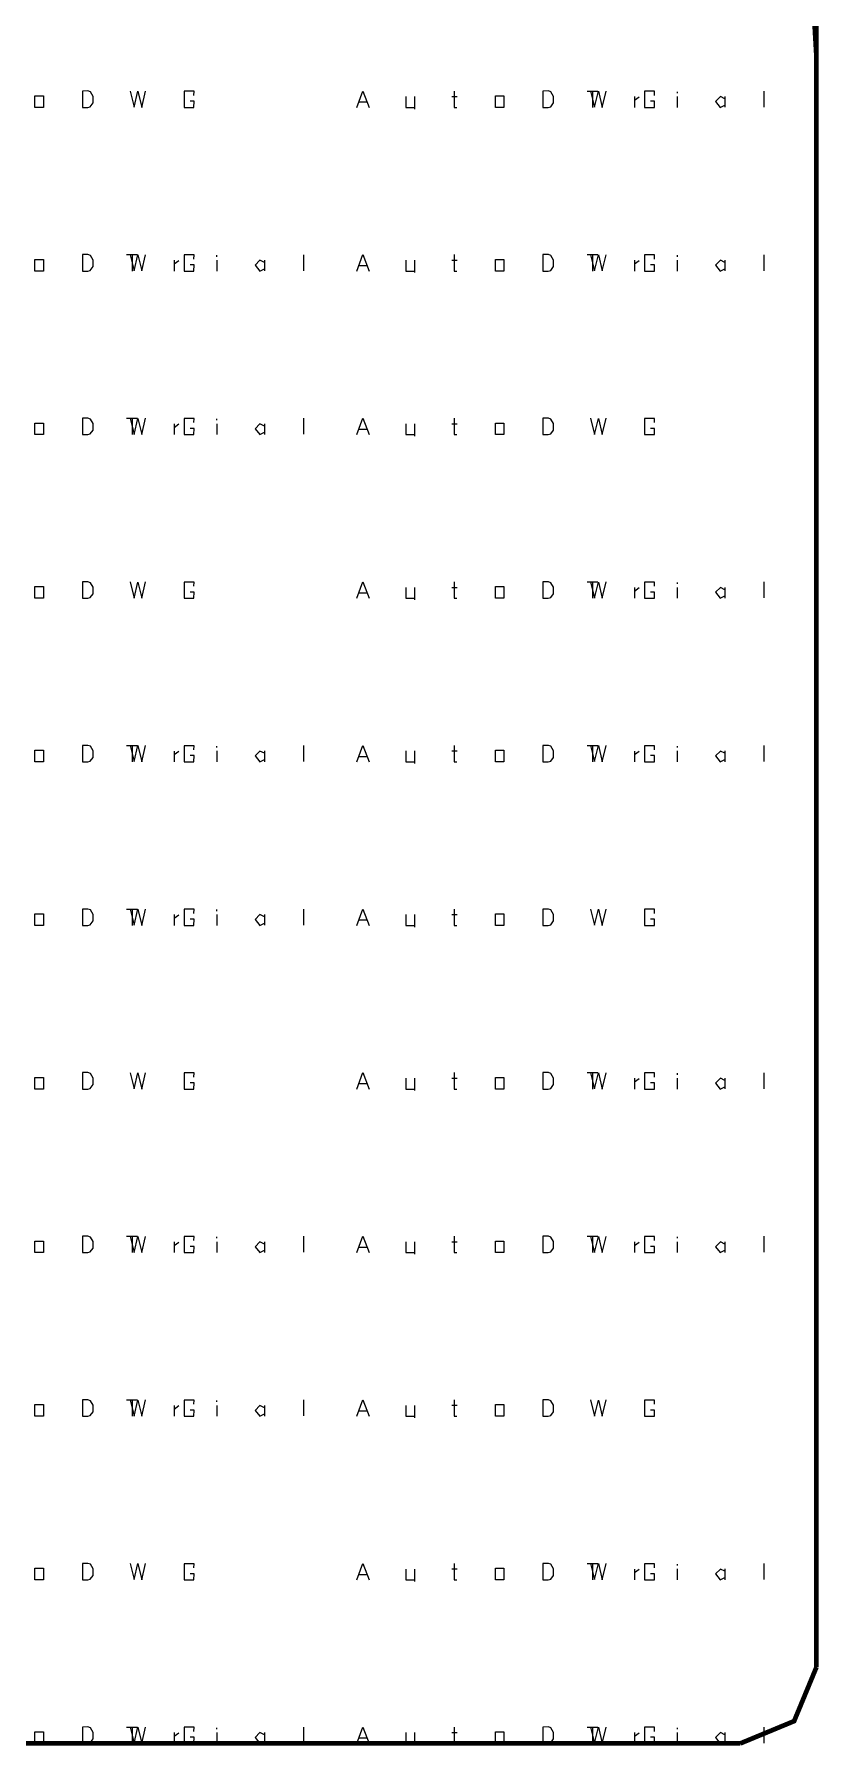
# Model space of a CAD drawing. Extents: x 0.5 to 61.2, y 0.5 to 86.7.
# Drawn here: x 40.58 to 61.21, y 0.54 to 45.56 of the extents above; entities that cross this region are included whole.
import ezdxf

# ---------------------------------------------------------------- set-up
doc = ezdxf.new("R2010")
doc.units = 0
doc.header["$MEASUREMENT"] = 0
doc.linetypes.add('atContinuous2', pattern=[0])
for name, color, linetype in [('at_Entity', 7, 'Continuous'), ('at_Rect', 7, 'Continuous'), ('at_Solid', 7, 'Continuous'), ('at_Text', 7, 'Continuous')]:
    doc.layers.add(name, color=color, linetype=linetype)

msp = doc.modelspace()

# ---------------------------------------------------------------- linework, layer by layer
at = {"color": 28}
for p, q in [((49.056, 43.632), (49.22, 44.062)), ((49.116, 43.775), (49.322, 43.775)), ((49.22, 44.062), (49.384, 43.632)), ((50.347, 43.917), (50.347, 43.632)), ((50.572, 43.917), (50.572, 43.589)), ((51.554, 43.918), (51.699, 43.918)), ((51.616, 44.062), (51.616, 43.632)), ((52.701, 43.938), (52.923, 43.938)), ((52.701, 43.632), (52.701, 43.938)), ((52.923, 43.938), (52.923, 43.632)), ((53.953, 44.062), (53.952, 43.632)), ((54.094, 44.064), (53.953, 44.062)), ((54.158, 44.04), (54.094, 44.064)), ((54.157, 43.65), (54.231, 43.749)), ((54.233, 43.92), (54.158, 44.04)), ((54.231, 43.749), (54.233, 43.92)), ((55.205, 44.06), (55.307, 43.638)), ((55.307, 43.638), (55.409, 44.058)), ((55.409, 44.058), (55.511, 43.633)), ((55.511, 43.633), (55.613, 44.06)), ((56.885, 44.056), (56.625, 44.056)), ((56.625, 44.056), (56.625, 43.632)), ((56.885, 43.794), (56.782, 43.794)), ((56.882, 43.947), (56.885, 44.056)), ((56.882, 43.632), (56.885, 43.794)), ((50.347, 43.632), (50.572, 43.632)), ((51.616, 43.632), (51.684, 43.632)), ((52.923, 43.632), (52.701, 43.632)), ((53.952, 43.632), (54.091, 43.632)), ((54.091, 43.632), (54.157, 43.65)), ((56.625, 43.632), (56.882, 43.632)), ((40.594, 39.635), (40.815, 39.635)), ((40.594, 39.329), (40.594, 39.635)), ((40.815, 39.635), (40.815, 39.329)), ((41.846, 39.76), (41.844, 39.329)), ((41.986, 39.761), (41.846, 39.76)), ((42.051, 39.738), (41.986, 39.761)), ((42.126, 39.618), (42.051, 39.738)), ((42.123, 39.446), (42.126, 39.618)), ((43.097, 39.757), (43.199, 39.335)), ((43.199, 39.335), (43.301, 39.755)), ((43.301, 39.755), (43.403, 39.33)), ((43.403, 39.33), (43.505, 39.757)), ((44.777, 39.753), (44.518, 39.753)), ((44.518, 39.753), (44.518, 39.329)), ((44.774, 39.644), (44.777, 39.753)), ((40.815, 39.329), (40.594, 39.329)), ((41.844, 39.329), (41.983, 39.329)), ((41.983, 39.329), (42.049, 39.347)), ((42.049, 39.347), (42.123, 39.446)), ((44.518, 39.329), (44.774, 39.329)), ((44.777, 39.491), (44.674, 39.491)), ((44.774, 39.329), (44.777, 39.491)), ((49.056, 30.724), (49.22, 31.154)), ((49.22, 31.154), (49.384, 30.724)), ((51.616, 31.154), (51.616, 30.724)), ((53.953, 31.154), (53.952, 30.724)), ((54.094, 31.156), (53.953, 31.154)), ((54.158, 31.132), (54.094, 31.156)), ((54.233, 31.012), (54.158, 31.132)), ((55.205, 31.152), (55.307, 30.729)), ((55.307, 30.729), (55.409, 31.15)), ((55.409, 31.15), (55.511, 30.725)), ((55.511, 30.725), (55.613, 31.152)), ((56.885, 31.148), (56.625, 31.148)), ((56.625, 31.148), (56.625, 30.724)), ((56.882, 31.039), (56.885, 31.148)), ((49.116, 30.867), (49.322, 30.867)), ((50.347, 31.008), (50.347, 30.724)), ((50.347, 30.724), (50.572, 30.724)), ((50.572, 31.008), (50.572, 30.681)), ((51.554, 31.01), (51.699, 31.01)), ((51.616, 30.724), (51.684, 30.724)), ((52.701, 31.029), (52.923, 31.029)), ((52.701, 30.724), (52.701, 31.029)), ((52.923, 30.724), (52.701, 30.724)), ((52.923, 31.029), (52.923, 30.724)), ((53.952, 30.724), (54.091, 30.724)), ((54.091, 30.724), (54.157, 30.741)), ((54.157, 30.741), (54.231, 30.841)), ((54.231, 30.841), (54.233, 31.012)), ((56.625, 30.724), (56.882, 30.724)), ((56.885, 30.885), (56.782, 30.885)), ((56.882, 30.724), (56.885, 30.885)), ((40.594, 26.727), (40.815, 26.727)), ((40.594, 26.421), (40.594, 26.727)), ((40.815, 26.727), (40.815, 26.421)), ((41.846, 26.851), (41.844, 26.421)), ((41.986, 26.853), (41.846, 26.851)), ((42.051, 26.83), (41.986, 26.853)), ((42.126, 26.709), (42.051, 26.83)), ((42.123, 26.538), (42.126, 26.709)), ((43.097, 26.849), (43.199, 26.427)), ((43.199, 26.427), (43.301, 26.847)), ((43.301, 26.847), (43.403, 26.422)), ((43.403, 26.422), (43.505, 26.849)), ((44.777, 26.845), (44.518, 26.845)), ((44.518, 26.845), (44.518, 26.421)), ((44.777, 26.583), (44.674, 26.583)), ((44.774, 26.736), (44.777, 26.845)), ((44.774, 26.421), (44.777, 26.583)), ((40.815, 26.421), (40.594, 26.421)), ((41.844, 26.421), (41.983, 26.421)), ((41.983, 26.421), (42.049, 26.439)), ((42.049, 26.439), (42.123, 26.538)), ((44.518, 26.421), (44.774, 26.421)), ((49.056, 17.816), (49.22, 18.246)), ((49.22, 18.246), (49.384, 17.816)), ((50.347, 18.1), (50.347, 17.816)), ((50.572, 18.1), (50.572, 17.773)), ((51.554, 18.102), (51.699, 18.102)), ((51.616, 18.246), (51.616, 17.816)), ((52.701, 18.121), (52.923, 18.121)), ((52.701, 17.816), (52.701, 18.121)), ((52.923, 18.121), (52.923, 17.816)), ((53.953, 18.246), (53.952, 17.816)), ((54.094, 18.248), (53.953, 18.246)), ((54.158, 18.224), (54.094, 18.248)), ((54.233, 18.104), (54.158, 18.224)), ((54.231, 17.933), (54.233, 18.104)), ((55.205, 18.244), (55.307, 17.821)), ((55.307, 17.821), (55.409, 18.241)), ((55.409, 18.241), (55.511, 17.816)), ((55.511, 17.816), (55.613, 18.244)), ((56.885, 18.24), (56.625, 18.24)), ((56.625, 18.24), (56.625, 17.816)), ((56.882, 18.131), (56.885, 18.24)), ((49.116, 17.959), (49.322, 17.959)), ((50.347, 17.816), (50.572, 17.816)), ((51.616, 17.816), (51.684, 17.816)), ((52.923, 17.816), (52.701, 17.816)), ((53.952, 17.816), (54.091, 17.816)), ((54.091, 17.816), (54.157, 17.833)), ((54.157, 17.833), (54.231, 17.933)), ((56.625, 17.816), (56.882, 17.816)), ((56.885, 17.977), (56.782, 17.977)), ((56.882, 17.816), (56.885, 17.977)), ((40.594, 13.818), (40.815, 13.818)), ((40.594, 13.513), (40.594, 13.818)), ((40.815, 13.513), (40.594, 13.513)), ((40.815, 13.818), (40.815, 13.513)), ((41.846, 13.943), (41.844, 13.513)), ((41.844, 13.513), (41.983, 13.513)), ((41.986, 13.945), (41.846, 13.943)), ((41.983, 13.513), (42.049, 13.53)), ((42.051, 13.921), (41.986, 13.945)), ((42.049, 13.53), (42.123, 13.63)), ((42.126, 13.801), (42.051, 13.921)), ((42.123, 13.63), (42.126, 13.801)), ((43.097, 13.941), (43.199, 13.519)), ((43.199, 13.519), (43.301, 13.939)), ((43.301, 13.939), (43.403, 13.514)), ((43.403, 13.514), (43.505, 13.941)), ((44.777, 13.937), (44.518, 13.937)), ((44.518, 13.937), (44.518, 13.513)), ((44.518, 13.513), (44.774, 13.513)), ((44.777, 13.674), (44.674, 13.674)), ((44.774, 13.828), (44.777, 13.937)), ((44.774, 13.513), (44.777, 13.674)), ((49.056, 4.908), (49.22, 5.338)), ((49.116, 5.051), (49.322, 5.051)), ((49.22, 5.338), (49.384, 4.908)), ((50.347, 5.192), (50.347, 4.908)), ((50.572, 5.192), (50.572, 4.865)), ((51.554, 5.194), (51.699, 5.194)), ((51.616, 5.338), (51.616, 4.908)), ((52.701, 5.213), (52.923, 5.213)), ((52.701, 4.908), (52.701, 5.213)), ((52.923, 5.213), (52.923, 4.908)), ((53.953, 5.338), (53.952, 4.908)), ((54.094, 5.339), (53.953, 5.338)), ((54.158, 5.316), (54.094, 5.339)), ((54.157, 4.925), (54.231, 5.024)), ((54.233, 5.196), (54.158, 5.316)), ((54.231, 5.024), (54.233, 5.196)), ((55.205, 5.336), (55.307, 4.913)), ((55.307, 4.913), (55.409, 5.333)), ((55.409, 5.333), (55.511, 4.908)), ((55.511, 4.908), (55.613, 5.336)), ((56.885, 5.331), (56.625, 5.331)), ((56.625, 5.331), (56.625, 4.908)), ((56.885, 5.069), (56.782, 5.069)), ((56.882, 5.222), (56.885, 5.331)), ((56.882, 4.908), (56.885, 5.069)), ((50.347, 4.908), (50.572, 4.908)), ((51.616, 4.908), (51.684, 4.908)), ((52.923, 4.908), (52.701, 4.908)), ((53.952, 4.908), (54.091, 4.908)), ((54.091, 4.908), (54.157, 4.925)), ((56.625, 4.908), (56.882, 4.908)), ((40.594, 0.91), (40.815, 0.91)), ((40.594, 0.605), (40.594, 0.91)), ((40.815, 0.91), (40.815, 0.605)), ((41.846, 1.035), (41.844, 0.605)), ((41.986, 1.037), (41.846, 1.035)), ((42.051, 1.013), (41.986, 1.037)), ((42.126, 0.893), (42.051, 1.013)), ((43.097, 1.033), (43.199, 0.61)), ((43.199, 0.61), (43.301, 1.03)), ((43.301, 1.03), (43.403, 0.605)), ((43.403, 0.605), (43.505, 1.033)), ((44.777, 1.029), (44.518, 1.029)), ((44.518, 1.029), (44.518, 0.605)), ((44.774, 0.92), (44.777, 1.029)), ((40.815, 0.605), (40.594, 0.605)), ((41.844, 0.605), (41.983, 0.605)), ((41.983, 0.605), (42.049, 0.622)), ((42.049, 0.622), (42.123, 0.722)), ((42.123, 0.722), (42.126, 0.893)), ((44.518, 0.605), (44.774, 0.605)), ((44.777, 0.766), (44.674, 0.766)), ((44.774, 0.605), (44.777, 0.766))]:
    msp.add_line(p, q, dxfattribs=at)
at = {"layer": 'at_Entity', "color": 250, "linetype": 'atContinuous2'}
for p, q in [((61.143, 44.633), (61.143, 2.607)), ((19.117, 0.605), (59.143, 0.605))]:
    msp.add_line(p, q, dxfattribs=at)
at = {"layer": 'at_Entity', "color": 28}
for p, q in [((55.112, 39.76), (55.396, 39.76)), ((55.253, 39.76), (55.253, 39.329)), ((56.359, 39.613), (56.359, 39.329)), ((57.486, 39.615), (57.486, 39.329)), ((57.488, 39.706), (57.488, 39.744)), ((58.619, 39.613), (58.49, 39.485)), ((58.738, 39.553), (58.619, 39.613)), ((58.736, 39.615), (58.736, 39.332)), ((59.762, 39.758), (59.761, 39.338)), ((56.362, 39.518), (56.483, 39.609)), ((58.49, 39.485), (58.616, 39.329)), ((58.616, 39.329), (58.738, 39.391)), ((43.004, 35.457), (43.289, 35.457)), ((43.146, 35.457), (43.146, 35.027)), ((44.251, 35.311), (44.251, 35.027)), ((44.254, 35.215), (44.375, 35.306)), ((45.379, 35.312), (45.379, 35.027)), ((45.38, 35.403), (45.38, 35.441)), ((46.511, 35.311), (46.382, 35.182)), ((46.382, 35.182), (46.508, 35.027)), ((46.63, 35.25), (46.511, 35.311)), ((46.629, 35.312), (46.629, 35.029)), ((47.655, 35.455), (47.653, 35.035)), ((46.508, 35.027), (46.63, 35.088)), ((55.112, 26.851), (55.396, 26.851)), ((55.253, 26.851), (55.253, 26.421)), ((56.359, 26.705), (56.359, 26.421)), ((56.362, 26.61), (56.483, 26.7)), ((57.486, 26.707), (57.486, 26.421)), ((57.488, 26.797), (57.488, 26.836)), ((58.619, 26.705), (58.49, 26.576)), ((58.49, 26.576), (58.616, 26.421)), ((58.738, 26.645), (58.619, 26.705)), ((58.736, 26.707), (58.736, 26.424)), ((59.762, 26.85), (59.761, 26.43)), ((58.616, 26.421), (58.738, 26.483)), ((43.004, 22.549), (43.289, 22.549)), ((43.146, 22.549), (43.146, 22.119)), ((45.38, 22.495), (45.38, 22.533)), ((47.655, 22.547), (47.653, 22.127)), ((44.251, 22.402), (44.251, 22.119)), ((44.254, 22.307), (44.375, 22.398)), ((45.379, 22.404), (45.379, 22.119)), ((46.511, 22.402), (46.382, 22.274)), ((46.382, 22.274), (46.508, 22.119)), ((46.508, 22.119), (46.63, 22.18)), ((46.63, 22.342), (46.511, 22.402)), ((46.629, 22.404), (46.629, 22.121)), ((55.112, 13.943), (55.396, 13.943)), ((55.253, 13.943), (55.253, 13.513)), ((56.359, 13.797), (56.359, 13.513)), ((56.362, 13.702), (56.483, 13.792)), ((57.486, 13.799), (57.486, 13.513)), ((57.488, 13.889), (57.488, 13.927)), ((58.619, 13.797), (58.49, 13.668)), ((58.49, 13.668), (58.616, 13.513)), ((58.616, 13.513), (58.738, 13.574)), ((58.738, 13.737), (58.619, 13.797)), ((58.736, 13.799), (58.736, 13.516)), ((59.762, 13.942), (59.761, 13.522)), ((43.004, 9.64), (43.289, 9.64)), ((43.146, 9.64), (43.146, 9.21)), ((44.251, 9.494), (44.251, 9.21)), ((44.254, 9.399), (44.375, 9.489)), ((45.379, 9.496), (45.379, 9.21)), ((45.38, 9.586), (45.38, 9.625)), ((46.511, 9.494), (46.382, 9.365)), ((46.63, 9.434), (46.511, 9.494)), ((46.629, 9.496), (46.629, 9.213)), ((47.655, 9.639), (47.653, 9.219)), ((46.382, 9.365), (46.508, 9.21)), ((46.508, 9.21), (46.63, 9.272)), ((55.112, 1.035), (55.396, 1.035)), ((55.253, 1.035), (55.253, 0.605)), ((57.488, 0.981), (57.488, 1.019)), ((59.762, 1.033), (59.761, 0.613)), ((56.359, 0.889), (56.359, 0.605)), ((56.362, 0.793), (56.483, 0.884)), ((57.486, 0.89), (57.486, 0.605)), ((58.619, 0.889), (58.49, 0.76)), ((58.49, 0.76), (58.616, 0.605)), ((58.616, 0.605), (58.738, 0.666)), ((58.738, 0.828), (58.619, 0.889)), ((58.736, 0.89), (58.736, 0.607))]:
    msp.add_line(p, q, dxfattribs=at)
at = {"layer": 'at_Entity', "color": 250}
for points in [[(61.143, 44.633, 0.0839, 0.0839, 0), (60.557, 54.804, 0.0839, 0.0839, 0), (59.921, 56.327, 0.0839, 0.0839, 0), (59.143, 56.641, 0.0839, 0.0839, 0)], [(61.143, 44.633, 0.0839, 0.0839, 0), (60.557, 54.804, 0.0839, 0.0839, 0), (59.921, 56.327, 0.0839, 0.0839, 0), (59.143, 56.641, 0.0839, 0.0839, 0)], [(61.143, 46.634, 0.124, 0.124, 0), (61.143, 44.633, 0.124, 0.124, 0)], [(61.143, 46.634, 0.124, 0.124, 0), (61.143, 44.633, 0.124, 0.124, 0)], [(61.143, 2.607, 0.124, 0.124, 0), (61.143, 44.633, 0.124, 0.124, 0)], [(61.143, 2.607, 0.124, 0.124, 0), (61.143, 44.633, 0.124, 0.124, 0)], [(61.143, 2.607, 0.124, 0.124, 0), (61.143, 44.633, 0.124, 0.124, 0)], [(59.143, 0.605, 0.124, 0.124, 0), (60.557, 1.191, 0.124, 0.124, 0), (61.143, 2.607, 0.124, 0.124, 0)], [(59.143, 0.605, 0.124, 0.124, 0), (60.557, 1.191, 0.124, 0.124, 0), (61.143, 2.607, 0.124, 0.124, 0)], [(61.143, 2.607, 0.124, 0.124, 0), (60.557, 1.191, 0.124, 0.124, 0), (59.143, 0.605, 0.124, 0.124, 0)], [(59.143, 0.605, 0.124, 0.124, 0), (60.557, 1.191, 0.124, 0.124, 0), (61.143, 2.607, 0.124, 0.124, 0)], [(19.117, 0.605, 0.124, 0.124, 0), (59.143, 0.605, 0.124, 0.124, 0)], [(19.117, 0.605, 0.124, 0.124, 0), (59.143, 0.605, 0.124, 0.124, 0)], [(59.143, 0.605, 0.124, 0.124, 0), (19.117, 0.605, 0.124, 0.124, 0)]]:
    msp.add_lwpolyline(points, format="xyseb", dxfattribs=at)
at = {"layer": 'at_Rect', "color": 28}
for p, q in [((55.112, 44.062), (55.396, 44.062)), ((55.253, 44.062), (55.253, 43.632)), ((56.359, 43.916), (56.359, 43.632)), ((56.362, 43.821), (56.483, 43.911)), ((57.486, 43.918), (57.486, 43.632)), ((57.488, 44.008), (57.488, 44.046)), ((58.619, 43.916), (58.49, 43.787)), ((58.49, 43.787), (58.616, 43.632)), ((58.616, 43.632), (58.738, 43.694)), ((58.738, 43.856), (58.619, 43.916)), ((58.736, 43.918), (58.736, 43.635)), ((59.762, 44.061), (59.761, 43.641)), ((43.004, 39.76), (43.289, 39.76)), ((43.146, 39.76), (43.146, 39.329)), ((44.251, 39.613), (44.251, 39.329)), ((45.379, 39.615), (45.379, 39.329)), ((45.38, 39.706), (45.38, 39.744)), ((46.511, 39.613), (46.382, 39.485)), ((46.63, 39.553), (46.511, 39.613)), ((46.629, 39.615), (46.629, 39.332)), ((47.655, 39.758), (47.653, 39.338)), ((44.254, 39.518), (44.375, 39.609)), ((46.382, 39.485), (46.508, 39.329)), ((46.508, 39.329), (46.63, 39.391)), ((55.112, 31.154), (55.396, 31.154)), ((55.253, 31.154), (55.253, 30.724)), ((57.488, 31.1), (57.488, 31.138)), ((59.762, 31.153), (59.761, 30.733)), ((56.359, 31.008), (56.359, 30.724)), ((56.362, 30.912), (56.483, 31.003)), ((57.486, 31.009), (57.486, 30.724)), ((58.619, 31.008), (58.49, 30.879)), ((58.49, 30.879), (58.616, 30.724)), ((58.616, 30.724), (58.738, 30.785)), ((58.738, 30.947), (58.619, 31.008)), ((58.736, 31.009), (58.736, 30.726)), ((43.004, 26.851), (43.289, 26.851)), ((43.146, 26.851), (43.146, 26.421)), ((44.251, 26.705), (44.251, 26.421)), ((44.254, 26.61), (44.375, 26.7)), ((45.379, 26.707), (45.379, 26.421)), ((45.38, 26.797), (45.38, 26.836)), ((46.511, 26.705), (46.382, 26.576)), ((46.382, 26.576), (46.508, 26.421)), ((46.63, 26.645), (46.511, 26.705)), ((46.629, 26.707), (46.629, 26.424)), ((47.655, 26.85), (47.653, 26.43)), ((46.508, 26.421), (46.63, 26.483)), ((55.112, 18.246), (55.396, 18.246)), ((55.253, 18.246), (55.253, 17.816)), ((56.359, 18.1), (56.359, 17.816)), ((56.362, 18.004), (56.483, 18.095)), ((57.486, 18.101), (57.486, 17.816)), ((57.488, 18.192), (57.488, 18.23)), ((58.619, 18.1), (58.49, 17.971)), ((58.738, 18.039), (58.619, 18.1)), ((58.736, 18.101), (58.736, 17.818)), ((59.762, 18.244), (59.761, 17.824)), ((58.49, 17.971), (58.616, 17.816)), ((58.616, 17.816), (58.738, 17.877)), ((43.004, 13.943), (43.289, 13.943)), ((43.146, 13.943), (43.146, 13.513)), ((44.251, 13.797), (44.251, 13.513)), ((44.254, 13.702), (44.375, 13.792)), ((45.379, 13.799), (45.379, 13.513)), ((45.38, 13.889), (45.38, 13.927)), ((46.511, 13.797), (46.382, 13.668)), ((46.382, 13.668), (46.508, 13.513)), ((46.508, 13.513), (46.63, 13.574)), ((46.63, 13.737), (46.511, 13.797)), ((46.629, 13.799), (46.629, 13.516)), ((47.655, 13.942), (47.653, 13.522)), ((55.112, 5.338), (55.396, 5.338)), ((55.253, 5.338), (55.253, 4.908)), ((56.359, 5.191), (56.359, 4.908)), ((56.362, 5.096), (56.483, 5.187)), ((57.486, 5.193), (57.486, 4.908)), ((57.488, 5.284), (57.488, 5.322)), ((58.619, 5.191), (58.49, 5.063)), ((58.49, 5.063), (58.616, 4.908)), ((58.616, 4.908), (58.738, 4.969)), ((58.738, 5.131), (58.619, 5.191)), ((58.736, 5.193), (58.736, 4.91)), ((59.762, 5.336), (59.761, 4.916)), ((43.004, 1.035), (43.289, 1.035)), ((43.146, 1.035), (43.146, 0.605)), ((45.38, 0.981), (45.38, 1.019)), ((47.655, 1.033), (47.653, 0.613)), ((44.251, 0.889), (44.251, 0.605)), ((44.254, 0.793), (44.375, 0.884)), ((45.379, 0.89), (45.379, 0.605)), ((46.511, 0.889), (46.382, 0.76)), ((46.382, 0.76), (46.508, 0.605)), ((46.508, 0.605), (46.63, 0.666)), ((46.63, 0.828), (46.511, 0.889)), ((46.629, 0.89), (46.629, 0.607))]:
    msp.add_line(p, q, dxfattribs=at)
at = {"layer": 'at_Solid', "color": 28}
for p, q in [((40.594, 43.938), (40.815, 43.938)), ((40.594, 43.632), (40.594, 43.938)), ((40.815, 43.938), (40.815, 43.632)), ((41.846, 44.062), (41.844, 43.632)), ((41.986, 44.064), (41.846, 44.062)), ((42.051, 44.04), (41.986, 44.064)), ((42.049, 43.65), (42.123, 43.749)), ((42.126, 43.92), (42.051, 44.04)), ((42.123, 43.749), (42.126, 43.92)), ((43.097, 44.06), (43.199, 43.638)), ((43.199, 43.638), (43.301, 44.058)), ((43.301, 44.058), (43.403, 43.633)), ((43.403, 43.633), (43.505, 44.06)), ((44.777, 44.056), (44.518, 44.056)), ((44.518, 44.056), (44.518, 43.632)), ((44.777, 43.794), (44.674, 43.794)), ((44.774, 43.947), (44.777, 44.056)), ((44.774, 43.632), (44.777, 43.794)), ((40.815, 43.632), (40.594, 43.632)), ((41.844, 43.632), (41.983, 43.632)), ((41.983, 43.632), (42.049, 43.65)), ((44.518, 43.632), (44.774, 43.632)), ((49.056, 35.027), (49.22, 35.457)), ((49.116, 35.17), (49.322, 35.17)), ((49.22, 35.457), (49.384, 35.027)), ((50.347, 35.311), (50.347, 35.027)), ((50.572, 35.311), (50.572, 34.984)), ((51.554, 35.313), (51.699, 35.313)), ((51.616, 35.457), (51.616, 35.027)), ((52.701, 35.332), (52.923, 35.332)), ((52.701, 35.027), (52.701, 35.332)), ((52.923, 35.332), (52.923, 35.027)), ((53.953, 35.457), (53.952, 35.027)), ((54.094, 35.458), (53.953, 35.457)), ((54.158, 35.435), (54.094, 35.458)), ((54.157, 35.044), (54.231, 35.144)), ((54.233, 35.315), (54.158, 35.435)), ((54.231, 35.144), (54.233, 35.315)), ((55.205, 35.455), (55.307, 35.032)), ((55.307, 35.032), (55.409, 35.452)), ((55.409, 35.452), (55.511, 35.027)), ((55.511, 35.027), (55.613, 35.455)), ((56.885, 35.451), (56.625, 35.451)), ((56.625, 35.451), (56.625, 35.027)), ((56.885, 35.188), (56.782, 35.188)), ((56.882, 35.342), (56.885, 35.451)), ((56.882, 35.027), (56.885, 35.188)), ((50.347, 35.027), (50.572, 35.027)), ((51.616, 35.027), (51.684, 35.027)), ((52.923, 35.027), (52.701, 35.027)), ((53.952, 35.027), (54.091, 35.027)), ((54.091, 35.027), (54.157, 35.044)), ((56.625, 35.027), (56.882, 35.027)), ((41.846, 31.154), (41.844, 30.724)), ((41.986, 31.156), (41.846, 31.154)), ((42.051, 31.132), (41.986, 31.156)), ((42.126, 31.012), (42.051, 31.132)), ((43.097, 31.152), (43.199, 30.729)), ((43.199, 30.729), (43.301, 31.15)), ((43.301, 31.15), (43.403, 30.725)), ((43.403, 30.725), (43.505, 31.152)), ((44.777, 31.148), (44.518, 31.148)), ((44.518, 31.148), (44.518, 30.724)), ((44.774, 31.039), (44.777, 31.148)), ((40.594, 31.029), (40.815, 31.029)), ((40.594, 30.724), (40.594, 31.029)), ((40.815, 30.724), (40.594, 30.724)), ((40.815, 31.029), (40.815, 30.724)), ((41.844, 30.724), (41.983, 30.724)), ((41.983, 30.724), (42.049, 30.741)), ((42.049, 30.741), (42.123, 30.841)), ((42.123, 30.841), (42.126, 31.012)), ((44.518, 30.724), (44.774, 30.724)), ((44.777, 30.885), (44.674, 30.885)), ((44.774, 30.724), (44.777, 30.885)), ((49.056, 22.119), (49.22, 22.549)), ((49.22, 22.549), (49.384, 22.119)), ((51.616, 22.549), (51.616, 22.119)), ((53.953, 22.549), (53.952, 22.119)), ((54.094, 22.55), (53.953, 22.549)), ((54.158, 22.527), (54.094, 22.55)), ((54.233, 22.407), (54.158, 22.527)), ((55.205, 22.547), (55.307, 22.124)), ((55.307, 22.124), (55.409, 22.544)), ((55.409, 22.544), (55.511, 22.119)), ((55.511, 22.119), (55.613, 22.547)), ((56.885, 22.542), (56.625, 22.542)), ((56.625, 22.542), (56.625, 22.119)), ((56.882, 22.433), (56.885, 22.542)), ((49.116, 22.262), (49.322, 22.262)), ((50.347, 22.403), (50.347, 22.119)), ((50.347, 22.119), (50.572, 22.119)), ((50.572, 22.403), (50.572, 22.075)), ((51.554, 22.405), (51.699, 22.405)), ((51.616, 22.119), (51.684, 22.119)), ((52.701, 22.424), (52.923, 22.424)), ((52.701, 22.119), (52.701, 22.424)), ((52.923, 22.119), (52.701, 22.119)), ((52.923, 22.424), (52.923, 22.119)), ((53.952, 22.119), (54.091, 22.119)), ((54.091, 22.119), (54.157, 22.136)), ((54.157, 22.136), (54.231, 22.235)), ((54.231, 22.235), (54.233, 22.407)), ((56.625, 22.119), (56.882, 22.119)), ((56.885, 22.28), (56.782, 22.28)), ((56.882, 22.119), (56.885, 22.28)), ((40.594, 18.121), (40.815, 18.121)), ((40.594, 17.816), (40.594, 18.121)), ((40.815, 18.121), (40.815, 17.816)), ((41.846, 18.246), (41.844, 17.816)), ((41.986, 18.248), (41.846, 18.246)), ((42.051, 18.224), (41.986, 18.248)), ((42.126, 18.104), (42.051, 18.224)), ((42.123, 17.933), (42.126, 18.104)), ((43.097, 18.244), (43.199, 17.821)), ((43.199, 17.821), (43.301, 18.241)), ((43.301, 18.241), (43.403, 17.816)), ((43.403, 17.816), (43.505, 18.244)), ((44.777, 18.24), (44.518, 18.24)), ((44.518, 18.24), (44.518, 17.816)), ((44.774, 18.131), (44.777, 18.24)), ((40.815, 17.816), (40.594, 17.816)), ((41.844, 17.816), (41.983, 17.816)), ((41.983, 17.816), (42.049, 17.833)), ((42.049, 17.833), (42.123, 17.933)), ((44.518, 17.816), (44.774, 17.816)), ((44.777, 17.977), (44.674, 17.977)), ((44.774, 17.816), (44.777, 17.977)), ((49.056, 9.21), (49.22, 9.641)), ((49.22, 9.641), (49.384, 9.21)), ((50.347, 9.495), (50.347, 9.21)), ((50.572, 9.495), (50.572, 9.167)), ((51.554, 9.497), (51.699, 9.497)), ((51.616, 9.641), (51.616, 9.21)), ((52.701, 9.516), (52.923, 9.516)), ((52.701, 9.21), (52.701, 9.516)), ((52.923, 9.516), (52.923, 9.21)), ((53.953, 9.641), (53.952, 9.21)), ((54.094, 9.642), (53.953, 9.641)), ((54.158, 9.619), (54.094, 9.642)), ((54.233, 9.499), (54.158, 9.619)), ((54.231, 9.327), (54.233, 9.499)), ((55.205, 9.638), (55.307, 9.216)), ((55.307, 9.216), (55.409, 9.636)), ((55.409, 9.636), (55.511, 9.211)), ((55.511, 9.211), (55.613, 9.638)), ((56.885, 9.634), (56.625, 9.634)), ((56.625, 9.634), (56.625, 9.21)), ((56.882, 9.525), (56.885, 9.634)), ((49.116, 9.354), (49.322, 9.354)), ((50.347, 9.21), (50.572, 9.21)), ((51.616, 9.21), (51.684, 9.21)), ((52.923, 9.21), (52.701, 9.21)), ((53.952, 9.21), (54.091, 9.21)), ((54.091, 9.21), (54.157, 9.228)), ((54.157, 9.228), (54.231, 9.327)), ((56.625, 9.21), (56.882, 9.21)), ((56.885, 9.372), (56.782, 9.372)), ((56.882, 9.21), (56.885, 9.372)), ((40.594, 5.213), (40.815, 5.213)), ((40.594, 4.908), (40.594, 5.213)), ((40.815, 5.213), (40.815, 4.908)), ((41.846, 5.338), (41.844, 4.908)), ((41.986, 5.339), (41.846, 5.338)), ((42.051, 5.316), (41.986, 5.339)), ((42.049, 4.925), (42.123, 5.024)), ((42.126, 5.196), (42.051, 5.316)), ((42.123, 5.024), (42.126, 5.196)), ((43.097, 5.336), (43.199, 4.913)), ((43.199, 4.913), (43.301, 5.333)), ((43.301, 5.333), (43.403, 4.908)), ((43.403, 4.908), (43.505, 5.336)), ((44.777, 5.331), (44.518, 5.331)), ((44.518, 5.331), (44.518, 4.908)), ((44.777, 5.069), (44.674, 5.069)), ((44.774, 5.222), (44.777, 5.331)), ((44.774, 4.908), (44.777, 5.069)), ((40.815, 4.908), (40.594, 4.908)), ((41.844, 4.908), (41.983, 4.908)), ((41.983, 4.908), (42.049, 4.925)), ((44.518, 4.908), (44.774, 4.908))]:
    msp.add_line(p, q, dxfattribs=at)
at = {"layer": 'at_Text', "color": 28}
for p, q in [((49.056, 39.329), (49.22, 39.76)), ((49.22, 39.76), (49.384, 39.329)), ((50.347, 39.614), (50.347, 39.329)), ((50.572, 39.614), (50.572, 39.286)), ((51.554, 39.616), (51.699, 39.616)), ((51.616, 39.76), (51.616, 39.329)), ((52.701, 39.635), (52.923, 39.635)), ((52.701, 39.329), (52.701, 39.635)), ((52.923, 39.635), (52.923, 39.329)), ((53.953, 39.76), (53.952, 39.329)), ((54.094, 39.761), (53.953, 39.76)), ((54.158, 39.738), (54.094, 39.761)), ((54.233, 39.618), (54.158, 39.738)), ((54.231, 39.446), (54.233, 39.618)), ((55.205, 39.757), (55.307, 39.335)), ((55.307, 39.335), (55.409, 39.755)), ((55.409, 39.755), (55.511, 39.33)), ((55.511, 39.33), (55.613, 39.757)), ((56.885, 39.753), (56.625, 39.753)), ((56.625, 39.753), (56.625, 39.329)), ((56.882, 39.644), (56.885, 39.753)), ((49.116, 39.473), (49.322, 39.473)), ((50.347, 39.329), (50.572, 39.329)), ((51.616, 39.329), (51.684, 39.329)), ((52.923, 39.329), (52.701, 39.329)), ((53.952, 39.329), (54.091, 39.329)), ((54.091, 39.329), (54.157, 39.347)), ((54.157, 39.347), (54.231, 39.446)), ((56.625, 39.329), (56.882, 39.329)), ((56.885, 39.491), (56.782, 39.491)), ((56.882, 39.329), (56.885, 39.491)), ((40.594, 35.332), (40.815, 35.332)), ((40.594, 35.027), (40.594, 35.332)), ((40.815, 35.332), (40.815, 35.027)), ((41.846, 35.457), (41.844, 35.027)), ((41.986, 35.458), (41.846, 35.457)), ((42.051, 35.435), (41.986, 35.458)), ((42.049, 35.044), (42.123, 35.144)), ((42.126, 35.315), (42.051, 35.435)), ((42.123, 35.144), (42.126, 35.315)), ((43.097, 35.455), (43.199, 35.032)), ((43.199, 35.032), (43.301, 35.452)), ((43.301, 35.452), (43.403, 35.027)), ((43.403, 35.027), (43.505, 35.455)), ((44.777, 35.451), (44.518, 35.451)), ((44.518, 35.451), (44.518, 35.027)), ((44.777, 35.188), (44.674, 35.188)), ((44.774, 35.342), (44.777, 35.451)), ((44.774, 35.027), (44.777, 35.188)), ((40.815, 35.027), (40.594, 35.027)), ((41.844, 35.027), (41.983, 35.027)), ((41.983, 35.027), (42.049, 35.044)), ((44.518, 35.027), (44.774, 35.027)), ((49.056, 26.421), (49.22, 26.852)), ((49.116, 26.564), (49.322, 26.564)), ((49.22, 26.852), (49.384, 26.421)), ((50.347, 26.706), (50.347, 26.421)), ((50.572, 26.706), (50.572, 26.378)), ((51.554, 26.708), (51.699, 26.708)), ((51.616, 26.851), (51.616, 26.421)), ((52.701, 26.727), (52.923, 26.727)), ((52.701, 26.421), (52.701, 26.727)), ((52.923, 26.727), (52.923, 26.421)), ((53.953, 26.851), (53.952, 26.421)), ((54.094, 26.853), (53.953, 26.851)), ((54.158, 26.83), (54.094, 26.853)), ((54.233, 26.709), (54.158, 26.83)), ((54.231, 26.538), (54.233, 26.709)), ((55.205, 26.849), (55.307, 26.427)), ((55.307, 26.427), (55.409, 26.847)), ((55.409, 26.847), (55.511, 26.422)), ((55.511, 26.422), (55.613, 26.849)), ((56.885, 26.845), (56.625, 26.845)), ((56.625, 26.845), (56.625, 26.421)), ((56.885, 26.583), (56.782, 26.583)), ((56.882, 26.736), (56.885, 26.845)), ((56.882, 26.421), (56.885, 26.583)), ((50.347, 26.421), (50.572, 26.421)), ((51.616, 26.421), (51.684, 26.421)), ((52.923, 26.421), (52.701, 26.421)), ((53.952, 26.421), (54.091, 26.421)), ((54.091, 26.421), (54.157, 26.439)), ((54.157, 26.439), (54.231, 26.538)), ((56.625, 26.421), (56.882, 26.421)), ((41.846, 22.549), (41.844, 22.119)), ((41.986, 22.55), (41.846, 22.549)), ((42.051, 22.527), (41.986, 22.55)), ((42.126, 22.407), (42.051, 22.527)), ((43.097, 22.547), (43.199, 22.124)), ((43.199, 22.124), (43.301, 22.544)), ((43.301, 22.544), (43.403, 22.119)), ((43.403, 22.119), (43.505, 22.547)), ((44.777, 22.542), (44.518, 22.542)), ((44.518, 22.542), (44.518, 22.119)), ((44.774, 22.433), (44.777, 22.542)), ((40.594, 22.424), (40.815, 22.424)), ((40.594, 22.119), (40.594, 22.424)), ((40.815, 22.119), (40.594, 22.119)), ((40.815, 22.424), (40.815, 22.119)), ((41.844, 22.119), (41.983, 22.119)), ((41.983, 22.119), (42.049, 22.136)), ((42.049, 22.136), (42.123, 22.235)), ((42.123, 22.235), (42.126, 22.407)), ((44.518, 22.119), (44.774, 22.119)), ((44.777, 22.28), (44.674, 22.28)), ((44.774, 22.119), (44.777, 22.28)), ((49.056, 13.513), (49.22, 13.943)), ((49.116, 13.656), (49.322, 13.656)), ((49.22, 13.943), (49.384, 13.513)), ((50.347, 13.797), (50.347, 13.513)), ((50.347, 13.513), (50.572, 13.513)), ((50.572, 13.797), (50.572, 13.47)), ((51.554, 13.799), (51.699, 13.799)), ((51.616, 13.943), (51.616, 13.513)), ((51.616, 13.513), (51.684, 13.513)), ((52.701, 13.818), (52.923, 13.818)), ((52.701, 13.513), (52.701, 13.818)), ((52.923, 13.513), (52.701, 13.513)), ((52.923, 13.818), (52.923, 13.513)), ((53.953, 13.943), (53.952, 13.513)), ((53.952, 13.513), (54.091, 13.513)), ((54.094, 13.945), (53.953, 13.943)), ((54.091, 13.513), (54.157, 13.53)), ((54.158, 13.921), (54.094, 13.945)), ((54.157, 13.53), (54.231, 13.63)), ((54.233, 13.801), (54.158, 13.921)), ((54.231, 13.63), (54.233, 13.801)), ((55.205, 13.941), (55.307, 13.519)), ((55.307, 13.519), (55.409, 13.939)), ((55.409, 13.939), (55.511, 13.514)), ((55.511, 13.514), (55.613, 13.941)), ((56.885, 13.937), (56.625, 13.937)), ((56.625, 13.937), (56.625, 13.513)), ((56.625, 13.513), (56.882, 13.513)), ((56.885, 13.674), (56.782, 13.674)), ((56.882, 13.828), (56.885, 13.937)), ((56.882, 13.513), (56.885, 13.674)), ((40.594, 9.516), (40.815, 9.516)), ((40.594, 9.21), (40.594, 9.516)), ((40.815, 9.516), (40.815, 9.21)), ((41.846, 9.641), (41.844, 9.21)), ((41.986, 9.642), (41.846, 9.641)), ((42.051, 9.619), (41.986, 9.642)), ((42.126, 9.499), (42.051, 9.619)), ((42.123, 9.327), (42.126, 9.499)), ((43.097, 9.638), (43.199, 9.216)), ((43.199, 9.216), (43.301, 9.636)), ((43.301, 9.636), (43.403, 9.211)), ((43.403, 9.211), (43.505, 9.638)), ((44.777, 9.634), (44.518, 9.634)), ((44.518, 9.634), (44.518, 9.21)), ((44.774, 9.525), (44.777, 9.634)), ((40.815, 9.21), (40.594, 9.21)), ((41.844, 9.21), (41.983, 9.21)), ((41.983, 9.21), (42.049, 9.228)), ((42.049, 9.228), (42.123, 9.327)), ((44.518, 9.21), (44.774, 9.21)), ((44.777, 9.372), (44.674, 9.372)), ((44.774, 9.21), (44.777, 9.372)), ((49.056, 0.605), (49.22, 1.035)), ((49.22, 1.035), (49.384, 0.605)), ((51.616, 1.035), (51.616, 0.605)), ((52.701, 0.91), (52.923, 0.91)), ((52.701, 0.605), (52.701, 0.91)), ((52.923, 0.91), (52.923, 0.605)), ((53.953, 1.035), (53.952, 0.605)), ((54.094, 1.037), (53.953, 1.035)), ((54.158, 1.013), (54.094, 1.037)), ((54.233, 0.893), (54.158, 1.013)), ((55.205, 1.033), (55.307, 0.61)), ((55.307, 0.61), (55.409, 1.03)), ((55.409, 1.03), (55.511, 0.605)), ((55.511, 0.605), (55.613, 1.033)), ((56.885, 1.029), (56.625, 1.029)), ((56.625, 1.029), (56.625, 0.605)), ((56.882, 0.92), (56.885, 1.029)), ((49.116, 0.748), (49.322, 0.748)), ((50.347, 0.889), (50.347, 0.605)), ((50.347, 0.605), (50.572, 0.605)), ((50.572, 0.889), (50.572, 0.562)), ((51.554, 0.891), (51.699, 0.891)), ((51.616, 0.605), (51.684, 0.605)), ((52.923, 0.605), (52.701, 0.605)), ((53.952, 0.605), (54.091, 0.605)), ((54.091, 0.605), (54.157, 0.622)), ((54.157, 0.622), (54.231, 0.722)), ((54.231, 0.722), (54.233, 0.893)), ((56.625, 0.605), (56.882, 0.605)), ((56.885, 0.766), (56.782, 0.766)), ((56.882, 0.605), (56.885, 0.766))]:
    msp.add_line(p, q, dxfattribs=at)

doc.saveas('drawing.dxf')
